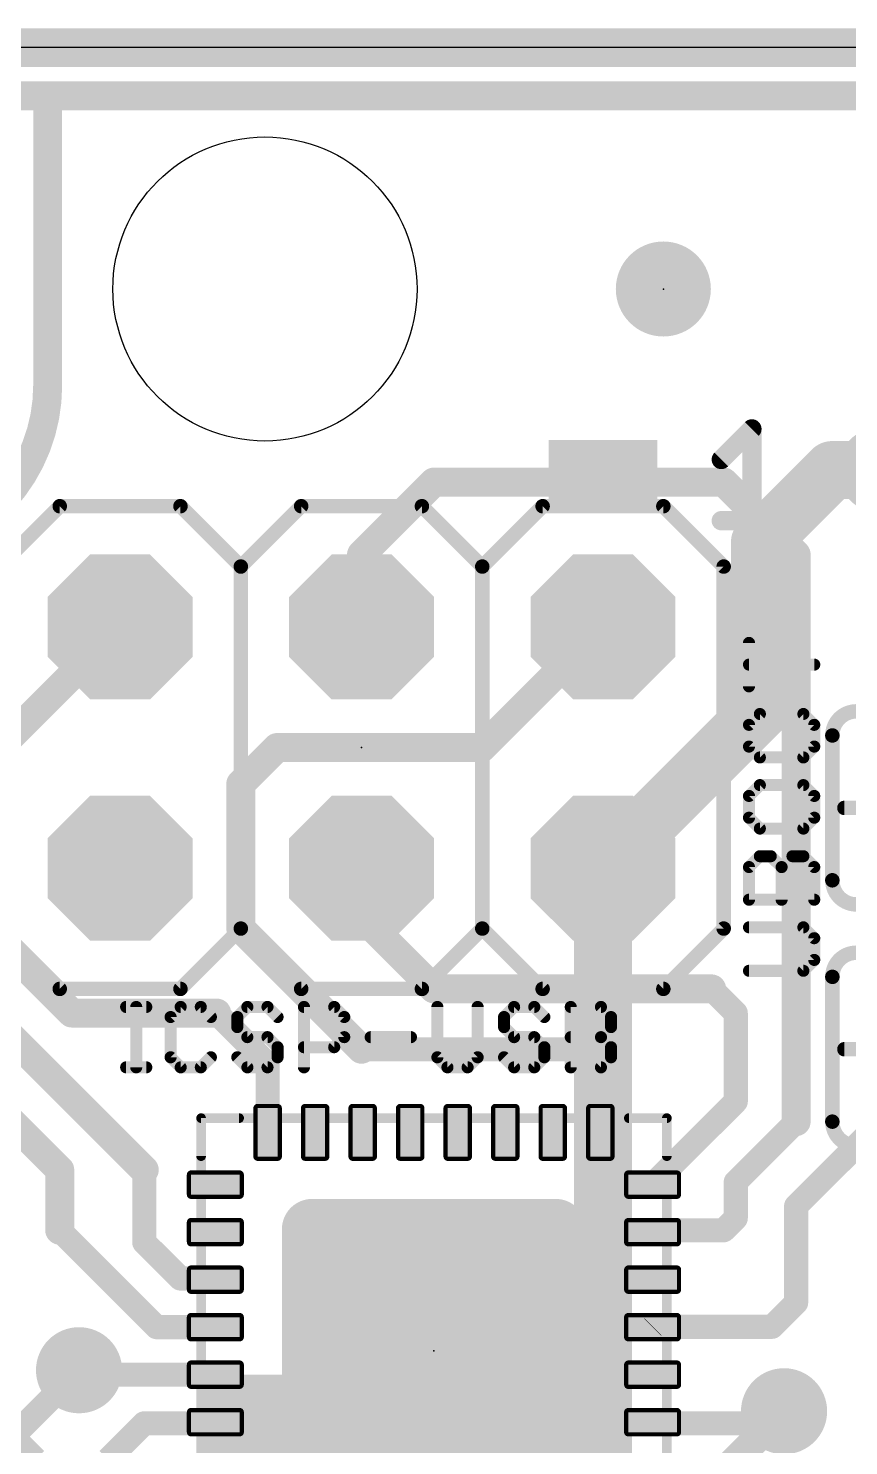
# Model space of a CAD drawing. Extents: x -0.08 to 2.71, y -0.01 to 2.11.
# Drawn here: x 0.502 to 0.842, y 1.521 to 2.108 of the extents above; entities that cross this region are included whole.
import ezdxf

# ---------------------------------------------------------------- set-up
doc = ezdxf.new("R2010")
doc.units = 0
for name, color, linetype in [('1', 14, 'CONTINUOUS'), ('16', 174, 'CONTINUOUS'), ('17', 94, 'CONTINUOUS'), ('18', 94, 'CONTINUOUS'), ('20', 178, 'CONTINUOUS'), ('21', 251, 'CONTINUOUS'), ('22', 2, 'CONTINUOUS'), ('23', 178, 'CONTINUOUS'), ('51', 54, 'CONTINUOUS')]:
    doc.layers.add(name, color=color, linetype=linetype)

# ---------------------------------------------------------------- blocks, each defined once
blk = doc.blocks.new('RECT')
blk.add_solid([(-0.5, -0.5), (0.5, -0.5), (-0.5, 0.5), (0.5, 0.5)])
blk = doc.blocks.new('RECT96000X48000R30')
at = {"const_width": 0.001772}
blk.add_lwpolyline([(0.010925, -0.004134), (0.010925, 0.004134, 0.414214), (0.010039, 0.00502), (-0.010039, 0.00502, 0.414214), (-0.010925, 0.004134), (-0.010925, -0.004134, 0.414214), (-0.010039, -0.00502), (0.010039, -0.00502, 0.414214)], format="xyb", close=True, dxfattribs=at)
blk.add_solid([(-0.010482, -0.004577), (0.010482, -0.004577), (-0.010482, 0.004577), (0.010482, 0.004577)])
blk = doc.blocks.new('RECT512000X512000R20')
at = {"const_width": 0.012598}
blk.add_lwpolyline([(0.056693, -0.050394), (0.056693, 0.050394, 0.414214), (0.050394, 0.056693), (-0.050394, 0.056693, 0.414214), (-0.056693, 0.050394), (-0.056693, -0.050394, 0.414214), (-0.050394, -0.056693), (0.050394, -0.056693, 0.414214)], format="xyb", close=True, dxfattribs=at)
blk.add_solid([(-0.051394, -0.051394), (0.051394, -0.051394), (-0.051394, 0.051394), (0.051394, 0.051394)])
blk = doc.blocks.new('OCTAGONP')
at = {"const_width": 0.5}
blk.add_lwpolyline([(-0.25, -0.103553), (-0.25, 0.103553), (-0.103553, 0.25), (0.103553, 0.25), (0.25, 0.103553), (0.25, -0.103553), (0.103553, -0.25), (-0.103553, -0.25), (-0.25, -0.103553), (-0.25, 0.103553)], dxfattribs=at)
blk = doc.blocks.new('PIE')
at = {"const_width": 0.5}
blk.add_lwpolyline([(0, -0.25, 1), (0, 0.25, 1), (0, -0.25)], format="xyb", dxfattribs=at)
blk = doc.blocks.new('ROUNDV')
at = {"const_width": 0.5}
blk.add_lwpolyline([(0, -0.25, 1), (0, 0.25, 1), (0, -0.25)], format="xyb", dxfattribs=at)

msp = doc.modelspace()

# ---------------------------------------------------------------- linework, layer by layer
at = {"layer": '1'}
for points, const_width in [([(0.1, 2.1), (2.5, 2.1)], 0.016), ([(0.67, 1.92), (0.64, 1.89)], 0.012), ([(0.79, 1.92), (0.67, 1.92)], 0.012), ([(0.82, 1.89), (0.79, 1.92)], 0.012), ([(0.64, 1.89), (0.64, 1.86)], 0.012), ([(0.82, 1.655), (0.82, 1.89)], 0.012), ([(0.54, 1.86), (0.49, 1.81)], 0.012), ([(0.69, 1.81), (0.74, 1.86)], 0.012), ([(0.59, 1.795), (0.605, 1.81)], 0.012), ([(0.605, 1.81), (0.69, 1.81)], 0.012), ([(0.59, 1.795), (0.59, 1.735)], 0.012), ([(0.55, 1.635), (0.428465, 1.756535)], 0.012), ([(0.64, 1.74), (0.64, 1.76)], 0.012), ([(0.67, 1.71), (0.64, 1.74)], 0.012), ([(0.59, 1.735), (0.64, 1.685)], 0.012), ([(0.49, 1.73), (0.52, 1.7)], 0.012), ([(0.785, 1.71), (0.67, 1.71)], 0.012), ([(0.795, 1.7), (0.785, 1.71)], 0.01), ([(0.52, 1.7), (0.58, 1.7)], 0.012), ([(0.58, 1.7), (0.601102, 1.678898)], 0.01), ([(0.795, 1.663346), (0.795, 1.7)], 0.01), ([(0.47, 1.68), (0.515, 1.635)], 0.012), ([(0.64, 1.685), (0.73, 1.685)], 0.01), ([(0.73, 1.685), (0.74, 1.675)], 0.01), ([(0.601102, 1.678898), (0.601102, 1.650551)], 0.01), ([(0.74, 1.675), (0.74, 1.651654)], 0.01), ([(0.82, 1.62), (0.87, 1.67)], 0.01), ([(0.760551, 1.628898), (0.795, 1.663346)], 0.01), ([(0.74, 1.651654), (0.738898, 1.650551)], 0.01), ([(0.795, 1.63), (0.82, 1.655)], 0.01), ([(0.515, 1.635), (0.515, 1.61)], 0.012), ([(0.55, 1.605), (0.55, 1.635)], 0.01), ([(0.795, 1.615), (0.795, 1.63)], 0.01), ([(0.82, 1.58), (0.82, 1.62)], 0.01), ([(0.515, 1.61), (0.555157, 1.569843)], 0.01), ([(0.760551, 1.609213), (0.761339, 1.61)], 0.01), ([(0.761339, 1.61), (0.79, 1.61)], 0.01), ([(0.79, 1.61), (0.795, 1.615)], 0.01), ([(0.565, 1.59), (0.55, 1.605)], 0.01), ([(0.578976, 1.59), (0.565, 1.59)], 0.01), ([(0.579449, 1.589528), (0.578976, 1.59)], 0.01), ([(0.81, 1.57), (0.82, 1.58)], 0.01), ([(0.555157, 1.569843), (0.579449, 1.569843)], 0.01), ([(0.760551, 1.569843), (0.760709, 1.57)], 0.01), ([(0.760709, 1.57), (0.81, 1.57)], 0.01), ([(0.64, 1.469921), (0.64, 1.56)], 0.01), ([(0.64, 1.56), (0.67, 1.56)], 0.01), ([(0.523, 1.552), (0.525843, 1.550157)], 0.01), ([(0.525843, 1.550157), (0.579449, 1.550157)], 0.01), ([(0.815, 1.535), (0.81, 1.53)], 0.01), ([(0.49, 1.53), (0.505, 1.515)], 0.01), ([(0.535, 1.515), (0.55, 1.53)], 0.01), ([(0.55, 1.53), (0.578976, 1.53)], 0.01), ([(0.578976, 1.53), (0.579449, 1.530472)], 0.01), ([(0.761024, 1.53), (0.760551, 1.530472)], 0.01), ([(0.81, 1.53), (0.761024, 1.53)], 0.01)]:
    msp.add_lwpolyline(points, dxfattribs=dict(at, const_width=const_width))
for points, const_width in [([(0.67, 1.923, 1), (0.67, 1.917)], 0.006), ([(0.672121, 1.917879, 1), (0.667879, 1.922121)], 0.006), ([(0.792121, 1.922121, 1), (0.787879, 1.917879)], 0.006), ([(0.79, 1.917, 1), (0.79, 1.923)], 0.006), ([(0.643, 1.89, 1), (0.637, 1.89)], 0.006), ([(0.637879, 1.892121, 1), (0.642121, 1.887879)], 0.006), ([(0.823, 1.89, 1), (0.817, 1.89)], 0.006), ([(0.817879, 1.887879, 1), (0.822121, 1.892121)], 0.006), ([(0.542121, 1.857879, 1), (0.537879, 1.862121)], 0.006), ([(0.637, 1.86, 1), (0.643, 1.86)], 0.006), ([(0.742121, 1.857879, 1), (0.737879, 1.862121)], 0.006), ([(0.605, 1.813, 1), (0.605, 1.807)], 0.006), ([(0.607121, 1.807879, 1), (0.602879, 1.812121)], 0.006), ([(0.687879, 1.812121, 1), (0.692121, 1.807879)], 0.006), ([(0.69, 1.807, 1), (0.69, 1.813)], 0.006), ([(0.593, 1.795, 1), (0.587, 1.795)], 0.006), ([(0.587879, 1.797121, 1), (0.592121, 1.792879)], 0.006), ([(0.643, 1.76, 1), (0.637, 1.76)], 0.006), ([(0.642121, 1.742121, 1), (0.637879, 1.737879)], 0.006), ([(0.592121, 1.737121, 1), (0.587879, 1.732879)], 0.006), ([(0.637, 1.74, 1), (0.643, 1.74)], 0.006), ([(0.587, 1.735, 1), (0.593, 1.735)], 0.006), ([(0.67, 1.713, 1), (0.67, 1.707)], 0.006), ([(0.667879, 1.707879, 1), (0.672121, 1.712121)], 0.006), ([(0.786768, 1.711768, 1), (0.783232, 1.708232)], 0.005), ([(0.785, 1.707, 1), (0.785, 1.713)], 0.006), ([(0.52, 1.703, 1), (0.52, 1.697)], 0.006), ([(0.517879, 1.697879, 1), (0.522121, 1.702121)], 0.006), ([(0.581768, 1.701768, 1), (0.578232, 1.698232)], 0.005), ([(0.58, 1.697, 1), (0.58, 1.703)], 0.006), ([(0.7975, 1.7, 1), (0.7925, 1.7)], 0.005), ([(0.793232, 1.698232, 1), (0.796768, 1.701768)], 0.005), ([(0.637879, 1.682879, 1), (0.642121, 1.687121)], 0.006), ([(0.64, 1.6875, 1), (0.64, 1.6825)], 0.005), ([(0.731768, 1.686768, 1), (0.728232, 1.683232)], 0.005), ([(0.73, 1.6825, 1), (0.73, 1.6875)], 0.005), ([(0.603602, 1.678898, 1), (0.598602, 1.678898)], 0.005), ([(0.599335, 1.67713, 1), (0.60287, 1.680665)], 0.005), ([(0.7425, 1.675, 1), (0.7375, 1.675)], 0.005), ([(0.738232, 1.673232, 1), (0.741768, 1.676768)], 0.005), ([(0.796768, 1.661579, 1), (0.793232, 1.665114)], 0.005), ([(0.7925, 1.663346, 1), (0.7975, 1.663346)], 0.005), ([(0.741768, 1.649886, 1), (0.738232, 1.653421)], 0.005), ([(0.817, 1.655, 1), (0.823, 1.655)], 0.006), ([(0.821768, 1.653232, 1), (0.818232, 1.656768)], 0.005), ([(0.598602, 1.650551, 1), (0.603602, 1.650551)], 0.005), ([(0.73713, 1.652319, 1), (0.740665, 1.648783)], 0.005), ([(0.7375, 1.651654, 1), (0.7425, 1.651654)], 0.005), ([(0.518, 1.635, 1), (0.512, 1.635)], 0.006), ([(0.512879, 1.632879, 1), (0.517121, 1.637121)], 0.006), ([(0.547879, 1.632879, 1), (0.552121, 1.637121)], 0.006), ([(0.5525, 1.635, 1), (0.5475, 1.635)], 0.005), ([(0.758783, 1.630665, 1), (0.762319, 1.62713)], 0.005), ([(0.7975, 1.63, 1), (0.7925, 1.63)], 0.005), ([(0.793232, 1.631768, 1), (0.796768, 1.628232)], 0.005), ([(0.8225, 1.62, 1), (0.8175, 1.62)], 0.005), ([(0.818232, 1.621768, 1), (0.821768, 1.618232)], 0.005), ([(0.516768, 1.611768, 1), (0.513232, 1.608232)], 0.005), ([(0.761339, 1.6125, 1), (0.761339, 1.6075)], 0.005), ([(0.763106, 1.608232, 1), (0.759571, 1.611768)], 0.005), ([(0.79, 1.6075, 1), (0.79, 1.6125)], 0.005), ([(0.7925, 1.615, 1), (0.7975, 1.615)], 0.005), ([(0.796768, 1.613232, 1), (0.793232, 1.616768)], 0.005), ([(0.512, 1.61, 1), (0.518, 1.61)], 0.006), ([(0.551768, 1.606768, 1), (0.548232, 1.603232)], 0.005), ([(0.758783, 1.61098, 1), (0.762319, 1.607445)], 0.005), ([(0.788232, 1.611768, 1), (0.791768, 1.608232)], 0.005), ([(0.5475, 1.605, 1), (0.5525, 1.605)], 0.005), ([(0.565, 1.5925, 1), (0.565, 1.5875)], 0.005), ([(0.563232, 1.588232, 1), (0.566768, 1.591768)], 0.005), ([(0.580744, 1.591768, 1), (0.577209, 1.588232)], 0.005), ([(0.577681, 1.58776, 1), (0.581217, 1.591295)], 0.005), ([(0.578976, 1.5875, 1), (0.578976, 1.5925)], 0.005), ([(0.8175, 1.58, 1), (0.8225, 1.58)], 0.005), ([(0.821768, 1.578232, 1), (0.818232, 1.581768)], 0.005), ([(0.555157, 1.572343, 1), (0.555157, 1.567343)], 0.005), ([(0.55339, 1.568075, 1), (0.556925, 1.57161)], 0.005), ([(0.579449, 1.567343, 1), (0.579449, 1.572343)], 0.005), ([(0.758783, 1.57161, 1), (0.762319, 1.568075)], 0.005), ([(0.760709, 1.5725, 1), (0.760709, 1.5675)], 0.005), ([(0.762476, 1.568232, 1), (0.758941, 1.571768)], 0.005), ([(0.808232, 1.571768, 1), (0.811768, 1.568232)], 0.005), ([(0.81, 1.5675, 1), (0.81, 1.5725)], 0.005), ([(0.6425, 1.56, 1), (0.6375, 1.56)], 0.005), ([(0.64, 1.5625, 1), (0.64, 1.5575)], 0.005), ([(0.67, 1.5575, 1), (0.67, 1.5625)], 0.005), ([(0.52436, 1.554098, 1), (0.52164, 1.549902)], 0.005), ([(0.525843, 1.552657, 1), (0.525843, 1.547657)], 0.005), ([(0.524483, 1.54806, 1), (0.527202, 1.552255)], 0.005), ([(0.579449, 1.547657, 1), (0.579449, 1.552657)], 0.005), ([(0.816768, 1.533232, 1), (0.813232, 1.536768)], 0.005), ([(0.55, 1.5325, 1), (0.55, 1.5275)], 0.005), ([(0.551768, 1.528232, 1), (0.548232, 1.531768)], 0.005), ([(0.577209, 1.531768, 1), (0.580744, 1.528232)], 0.005), ([(0.581217, 1.528705, 1), (0.577681, 1.53224)], 0.005), ([(0.578976, 1.5275, 1), (0.578976, 1.5325)], 0.005), ([(0.762319, 1.53224, 1), (0.758783, 1.528705)], 0.005), ([(0.761024, 1.5325, 1), (0.761024, 1.5275)], 0.005), ([(0.759256, 1.528232, 1), (0.762791, 1.531768)], 0.005), ([(0.808232, 1.531768, 1), (0.811768, 1.528232)], 0.005), ([(0.81, 1.5275, 1), (0.81, 1.5325)], 0.005)]:
    msp.add_lwpolyline(points, format="xyb", dxfattribs=dict(at, const_width=const_width))
at = {"layer": '16'}
for points, const_width in [([(0.1, 2.1), (2.5, 2.1)], 0.016), ([(0.805, 1.895), (0.835, 1.925)], 0.024), ([(0.835, 1.925), (0.855, 1.925)], 0.024), ([(0.805, 1.825), (0.805, 1.895)], 0.024), ([(0.49, 1.81), (0.54, 1.86)], 0.012), ([(0.74, 1.76), (0.805, 1.825)], 0.024), ([(0.74, 1.465), (0.74, 1.76)], 0.024), ([(0.495, 1.524), (0.523, 1.552)], 0.01), ([(0.78, 1.5), (0.815, 1.535)], 0.012)]:
    msp.add_lwpolyline(points, dxfattribs=dict(at, const_width=const_width))
for points, const_width in [([(0.835, 1.931, 1), (0.835, 1.919)], 0.012), ([(0.839243, 1.920757, 1), (0.830757, 1.929243)], 0.012), ([(0.800757, 1.899243, 1), (0.809243, 1.890757)], 0.012), ([(0.811, 1.895, 1), (0.799, 1.895)], 0.012), ([(0.542121, 1.857879, 1), (0.537879, 1.862121)], 0.006), ([(0.809243, 1.820757, 1), (0.800757, 1.829243)], 0.012), ([(0.799, 1.825, 1), (0.811, 1.825)], 0.012), ([(0.735757, 1.764243, 1), (0.744243, 1.755757)], 0.012), ([(0.746, 1.76, 1), (0.734, 1.76)], 0.012), ([(0.524768, 1.550232, 1), (0.521232, 1.553768)], 0.005), ([(0.817121, 1.532879, 1), (0.812879, 1.537121)], 0.006)]:
    msp.add_lwpolyline(points, format="xyb", dxfattribs=dict(at, const_width=const_width))
at = {"layer": '20'}
msp.add_line((2.5, 2.1), (0.1, 2.1), dxfattribs=at)
msp.add_circle((0.6, 2), 0.062992, dxfattribs=at)
at = {"layer": '21'}
for points, const_width in [([(0.1, 2.08), (0.51, 2.08)], 0.012), ([(0.51, 2.08), (2.5, 2.08)], 0.012), ([(0.51, 1.96), (0.51, 2.08)], 0.012), ([(0.789, 1.929355), (0.801677, 1.942032)], 0.008), ([(0.801677, 1.942032), (0.801677, 1.904)], 0.008), ([(0.515, 1.91), (0.49, 1.885)], 0.006), ([(0.565, 1.91), (0.515, 1.91)], 0.006), ([(0.59, 1.885), (0.565, 1.91)], 0.006), ([(0.615, 1.91), (0.59, 1.885)], 0.006), ([(0.665, 1.91), (0.615, 1.91)], 0.006), ([(0.69, 1.885), (0.665, 1.91)], 0.006), ([(0.715, 1.91), (0.69, 1.885)], 0.006), ([(0.765, 1.91), (0.715, 1.91)], 0.006), ([(0.79, 1.885), (0.765, 1.91)], 0.006), ([(0.789, 1.904), (0.814355, 1.904)], 0.008), ([(0.59, 1.735), (0.59, 1.885)], 0.006), ([(0.69, 1.735), (0.69, 1.885)], 0.006), ([(0.79, 1.885), (0.79, 1.735)], 0.006), ([(0.800477, 1.835361), (0.800477, 1.853376)], 0.005), ([(0.8275, 1.844368), (0.800477, 1.844368)], 0.005), ([(0.804981, 1.823911), (0.800477, 1.819407)], 0.005), ([(0.822996, 1.823911), (0.804981, 1.823911)], 0.005), ([(0.8275, 1.819407), (0.822996, 1.823911)], 0.005), ([(0.800477, 1.819407), (0.800477, 1.810399)], 0.005), ([(0.8275, 1.810399), (0.8275, 1.819407)], 0.005), ([(0.835, 1.755), (0.835, 1.815)], 0.006), ([(0.800477, 1.810399), (0.804981, 1.805896)], 0.005), ([(0.822996, 1.805896), (0.8275, 1.810399)], 0.005), ([(0.804981, 1.805896), (0.822996, 1.805896)], 0.005), ([(0.804981, 1.794446), (0.800477, 1.789942)], 0.005), ([(0.800477, 1.789942), (0.800477, 1.780934)], 0.005), ([(0.822996, 1.794446), (0.804981, 1.794446)], 0.005), ([(0.8275, 1.789942), (0.822996, 1.794446)], 0.005), ([(0.8275, 1.780934), (0.8275, 1.789942)], 0.005), ([(0.800477, 1.780934), (0.804981, 1.77643)], 0.005), ([(0.822996, 1.77643), (0.8275, 1.780934)], 0.005), ([(0.804981, 1.77643), (0.822996, 1.77643)], 0.005), ([(0.800477, 1.760477), (0.804981, 1.764981)], 0.005), ([(0.800477, 1.746965), (0.800477, 1.760477)], 0.005), ([(0.804981, 1.764981), (0.809485, 1.764981)], 0.005), ([(0.809485, 1.764981), (0.813989, 1.760477)], 0.005), ([(0.813989, 1.760477), (0.818492, 1.764981)], 0.005), ([(0.813989, 1.746965), (0.813989, 1.760477)], 0.005), ([(0.818492, 1.764981), (0.822996, 1.764981)], 0.005), ([(0.822996, 1.764981), (0.8275, 1.760477)], 0.005), ([(0.8275, 1.760477), (0.8275, 1.746965)], 0.005), ([(0.8275, 1.746965), (0.800477, 1.746965)], 0.005), ([(0.515, 1.71), (0.49, 1.735)], 0.006), ([(0.59, 1.735), (0.565, 1.71)], 0.006), ([(0.615, 1.71), (0.59, 1.735)], 0.006), ([(0.69, 1.735), (0.665, 1.71)], 0.006), ([(0.715, 1.71), (0.69, 1.735)], 0.006), ([(0.79, 1.735), (0.765, 1.71)], 0.006), ([(0.822996, 1.735515), (0.800477, 1.735515)], 0.005), ([(0.8275, 1.731011), (0.822996, 1.735515)], 0.005), ([(0.8275, 1.722004), (0.8275, 1.731011)], 0.005), ([(0.822996, 1.7175), (0.8275, 1.722004)], 0.005), ([(0.800477, 1.7175), (0.822996, 1.7175)], 0.005), ([(0.835, 1.655), (0.835, 1.715)], 0.006), ([(0.565, 1.71), (0.515, 1.71)], 0.006), ([(0.665, 1.71), (0.615, 1.71)], 0.006), ([(0.765, 1.71), (0.715, 1.71)], 0.006), ([(0.5425, 1.702521), (0.55084, 1.702521)], 0.005), ([(0.54667, 1.6775), (0.54667, 1.702521)], 0.005), ([(0.565086, 1.702521), (0.560916, 1.698351)], 0.005), ([(0.573426, 1.702521), (0.565086, 1.702521)], 0.005), ([(0.577597, 1.698351), (0.573426, 1.702521)], 0.005), ([(0.592709, 1.702521), (0.588539, 1.698351)], 0.005), ([(0.60105, 1.702521), (0.592709, 1.702521)], 0.005), ([(0.60522, 1.698351), (0.60105, 1.702521)], 0.005), ([(0.616163, 1.6775), (0.616163, 1.702521)], 0.005), ([(0.616163, 1.702521), (0.628673, 1.702521)], 0.005), ([(0.628673, 1.702521), (0.632844, 1.698351)], 0.005), ([(0.67141, 1.702521), (0.67141, 1.68167)], 0.005), ([(0.688091, 1.68167), (0.688091, 1.702521)], 0.005), ([(0.703203, 1.702521), (0.699033, 1.698351)], 0.005), ([(0.711544, 1.702521), (0.703203, 1.702521)], 0.005), ([(0.715714, 1.698351), (0.711544, 1.702521)], 0.005), ([(0.726657, 1.6775), (0.726657, 1.702521)], 0.005), ([(0.726657, 1.702521), (0.739167, 1.702521)], 0.005), ([(0.739167, 1.702521), (0.743338, 1.698351)], 0.005), ([(0.560916, 1.698351), (0.560916, 1.68167)], 0.005), ([(0.588539, 1.698351), (0.588539, 1.694181)], 0.005), ([(0.632844, 1.698351), (0.632844, 1.690011)], 0.005), ([(0.699033, 1.698351), (0.699033, 1.694181)], 0.005), ([(0.743338, 1.698351), (0.743338, 1.694181)], 0.005), ([(0.588539, 1.694181), (0.592709, 1.690011)], 0.005), ([(0.592709, 1.690011), (0.60105, 1.690011)], 0.005), ([(0.60105, 1.690011), (0.60522, 1.68584)], 0.005), ([(0.632844, 1.690011), (0.628673, 1.68584)], 0.005), ([(0.643786, 1.690011), (0.660467, 1.690011)], 0.005), ([(0.699033, 1.694181), (0.703203, 1.690011)], 0.005), ([(0.703203, 1.690011), (0.711544, 1.690011)], 0.005), ([(0.711544, 1.690011), (0.715714, 1.68584)], 0.005), ([(0.726657, 1.690011), (0.739167, 1.690011)], 0.005), ([(0.743338, 1.694181), (0.739167, 1.690011)], 0.005), ([(0.739167, 1.690011), (0.743338, 1.68584)], 0.005), ([(0.60522, 1.68584), (0.60522, 1.68167)], 0.005), ([(0.628673, 1.68584), (0.616163, 1.68584)], 0.005), ([(0.715714, 1.68584), (0.715714, 1.68167)], 0.005), ([(0.743338, 1.68584), (0.743338, 1.68167)], 0.005), ([(0.5425, 1.6775), (0.55084, 1.6775)], 0.005), ([(0.560916, 1.68167), (0.565086, 1.6775)], 0.005), ([(0.565086, 1.6775), (0.573426, 1.6775)], 0.005), ([(0.573426, 1.6775), (0.577597, 1.68167)], 0.005), ([(0.592709, 1.6775), (0.588539, 1.68167)], 0.005), ([(0.60105, 1.6775), (0.592709, 1.6775)], 0.005), ([(0.60522, 1.68167), (0.60105, 1.6775)], 0.005), ([(0.67141, 1.68167), (0.67558, 1.6775)], 0.005), ([(0.67558, 1.6775), (0.68392, 1.6775)], 0.005), ([(0.68392, 1.6775), (0.688091, 1.68167)], 0.005), ([(0.703203, 1.6775), (0.699033, 1.68167)], 0.005), ([(0.711544, 1.6775), (0.703203, 1.6775)], 0.005), ([(0.715714, 1.68167), (0.711544, 1.6775)], 0.005), ([(0.739167, 1.6775), (0.726657, 1.6775)], 0.005), ([(0.743338, 1.68167), (0.739167, 1.6775)], 0.005), ([(0.573543, 1.640709), (0.573543, 1.656457)], 0.004), ([(0.573543, 1.656457), (0.589291, 1.656457)], 0.004), ([(0.750709, 1.656457), (0.766457, 1.656457)], 0.004), ([(0.766457, 1.656457), (0.766457, 1.640709)], 0.004)]:
    msp.add_lwpolyline(points, dxfattribs=dict(at, const_width=const_width))
for points, const_width in [([(0.51, 2.083, 1), (0.51, 2.077)], 0.006), ([(0.513, 2.08, 1), (0.507, 2.08)], 0.006), ([(0.51, 2.077, 1), (0.51, 2.083)], 0.006), ([(0.44, 1.89, 0.414214), (0.51, 1.96)], 0.012), ([(0.513, 1.96, 1), (0.507, 1.96)], 0.006), ([(0.507, 1.96, 1), (0.513, 1.96)], 0.006), ([(0.803677, 1.942032, 1), (0.799677, 1.942032)], 0.004), ([(0.803092, 1.940618, 1), (0.800263, 1.943447)], 0.004), ([(0.787586, 1.930769, 1), (0.790414, 1.927941)], 0.004), ([(0.515, 1.9115, 1), (0.515, 1.9085)], 0.003), ([(0.516061, 1.908939, 1), (0.513939, 1.911061)], 0.003), ([(0.566061, 1.911061, 1), (0.563939, 1.908939)], 0.003), ([(0.565, 1.9085, 1), (0.565, 1.9115)], 0.003), ([(0.615, 1.9115, 1), (0.615, 1.9085)], 0.003), ([(0.616061, 1.908939, 1), (0.613939, 1.911061)], 0.003), ([(0.666061, 1.911061, 1), (0.663939, 1.908939)], 0.003), ([(0.665, 1.9085, 1), (0.665, 1.9115)], 0.003), ([(0.715, 1.9115, 1), (0.715, 1.9085)], 0.003), ([(0.716061, 1.908939, 1), (0.713939, 1.911061)], 0.003), ([(0.766061, 1.911061, 1), (0.763939, 1.908939)], 0.003), ([(0.765, 1.9085, 1), (0.765, 1.9115)], 0.003), ([(0.789, 1.906, 1), (0.789, 1.902)], 0.004), ([(0.799677, 1.904, 1), (0.803677, 1.904)], 0.004), ([(0.814355, 1.902, 1), (0.814355, 1.906)], 0.004), ([(0.5915, 1.885, 1), (0.5885, 1.885)], 0.003), ([(0.588939, 1.886061, 1), (0.591061, 1.883939)], 0.003), ([(0.588939, 1.883939, 1), (0.591061, 1.886061)], 0.003), ([(0.6915, 1.885, 1), (0.6885, 1.885)], 0.003), ([(0.688939, 1.886061, 1), (0.691061, 1.883939)], 0.003), ([(0.688939, 1.883939, 1), (0.691061, 1.886061)], 0.003), ([(0.7915, 1.885, 1), (0.7885, 1.885)], 0.003), ([(0.788939, 1.883939, 1), (0.791061, 1.886061)], 0.003), ([(0.801727, 1.853376, 1), (0.799227, 1.853376)], 0.0025), ([(0.800477, 1.845618, 1), (0.800477, 1.843118)], 0.0025), ([(0.8275, 1.843118, 1), (0.8275, 1.845618)], 0.0025), ([(0.799227, 1.835361, 1), (0.801727, 1.835361)], 0.0025), ([(0.804981, 1.825161, 1), (0.804981, 1.822661)], 0.0025), ([(0.805865, 1.823027, 1), (0.804097, 1.824795)], 0.0025), ([(0.82388, 1.824795, 1), (0.822112, 1.823027)], 0.0025), ([(0.822996, 1.822661, 1), (0.822996, 1.825161)], 0.0025), ([(0.845, 1.825, 0.414214), (0.835, 1.815)], 0.006), ([(0.801727, 1.819407, 1), (0.799227, 1.819407)], 0.0025), ([(0.799593, 1.820291, 1), (0.801361, 1.818523)], 0.0025), ([(0.82875, 1.819407, 1), (0.82625, 1.819407)], 0.0025), ([(0.826616, 1.818523, 1), (0.828384, 1.820291)], 0.0025), ([(0.8365, 1.815, 1), (0.8335, 1.815)], 0.003), ([(0.8335, 1.815, 1), (0.8365, 1.815)], 0.003), ([(0.801361, 1.811283, 1), (0.799593, 1.809515)], 0.0025), ([(0.799227, 1.810399, 1), (0.801727, 1.810399)], 0.0025), ([(0.82625, 1.810399, 1), (0.82875, 1.810399)], 0.0025), ([(0.828384, 1.809515, 1), (0.826616, 1.811283)], 0.0025), ([(0.804981, 1.807146, 1), (0.804981, 1.804646)], 0.0025), ([(0.804097, 1.805012, 1), (0.805865, 1.806779)], 0.0025), ([(0.822112, 1.806779, 1), (0.82388, 1.805012)], 0.0025), ([(0.822996, 1.804646, 1), (0.822996, 1.807146)], 0.0025), ([(0.801727, 1.789942, 1), (0.799227, 1.789942)], 0.0025), ([(0.799593, 1.790826, 1), (0.801361, 1.789058)], 0.0025), ([(0.804981, 1.795696, 1), (0.804981, 1.793196)], 0.0025), ([(0.805865, 1.793562, 1), (0.804097, 1.79533)], 0.0025), ([(0.82388, 1.79533, 1), (0.822112, 1.793562)], 0.0025), ([(0.822996, 1.793196, 1), (0.822996, 1.795696)], 0.0025), ([(0.82875, 1.789942, 1), (0.82625, 1.789942)], 0.0025), ([(0.826616, 1.789058, 1), (0.828384, 1.790826)], 0.0025), ([(0.801361, 1.781818, 1), (0.799593, 1.78005)], 0.0025), ([(0.799227, 1.780934, 1), (0.801727, 1.780934)], 0.0025), ([(0.82625, 1.780934, 1), (0.82875, 1.780934)], 0.0025), ([(0.828384, 1.78005, 1), (0.826616, 1.781818)], 0.0025), ([(0.804981, 1.77768, 1), (0.804981, 1.77518)], 0.0025), ([(0.804097, 1.775546, 1), (0.805865, 1.777314)], 0.0025), ([(0.822112, 1.777314, 1), (0.82388, 1.775546)], 0.0025), ([(0.822996, 1.77518, 1), (0.822996, 1.77768)], 0.0025), ([(0.801727, 1.760477, 1), (0.799227, 1.760477)], 0.0025), ([(0.799593, 1.76136, 1), (0.801361, 1.759593)], 0.0025), ([(0.804981, 1.766231, 1), (0.804981, 1.763731)], 0.0025), ([(0.805865, 1.764097, 1), (0.804097, 1.765864)], 0.0025), ([(0.810369, 1.765864, 1), (0.808601, 1.764097)], 0.0025), ([(0.809485, 1.763731, 1), (0.809485, 1.766231)], 0.0025), ([(0.815239, 1.760477, 1), (0.812739, 1.760477)], 0.0025), ([(0.813105, 1.76136, 1), (0.814872, 1.759593)], 0.0025), ([(0.813105, 1.759593, 1), (0.814872, 1.761361)], 0.0025), ([(0.818492, 1.766231, 1), (0.818492, 1.763731)], 0.0025), ([(0.819376, 1.764097, 1), (0.817608, 1.765864)], 0.0025), ([(0.82388, 1.765864, 1), (0.822112, 1.764097)], 0.0025), ([(0.822996, 1.763731, 1), (0.822996, 1.766231)], 0.0025), ([(0.82875, 1.760477, 1), (0.82625, 1.760477)], 0.0025), ([(0.826616, 1.759593, 1), (0.828384, 1.76136)], 0.0025), ([(0.835, 1.755, 0.414214), (0.845, 1.745)], 0.006), ([(0.8365, 1.755, 1), (0.8335, 1.755)], 0.003), ([(0.8335, 1.755, 1), (0.8365, 1.755)], 0.003), ([(0.800477, 1.748215, 1), (0.800477, 1.745715)], 0.0025), ([(0.799227, 1.746965, 1), (0.801727, 1.746965)], 0.0025), ([(0.812739, 1.746965, 1), (0.815239, 1.746965)], 0.0025), ([(0.82625, 1.746965, 1), (0.82875, 1.746965)], 0.0025), ([(0.8275, 1.745715, 1), (0.8275, 1.748215)], 0.0025), ([(0.591061, 1.736061, 1), (0.588939, 1.733939)], 0.003), ([(0.5885, 1.735, 1), (0.5915, 1.735)], 0.003), ([(0.591061, 1.733939, 1), (0.588939, 1.736061)], 0.003), ([(0.691061, 1.736061, 1), (0.688939, 1.733939)], 0.003), ([(0.6885, 1.735, 1), (0.6915, 1.735)], 0.003), ([(0.691061, 1.733939, 1), (0.688939, 1.736061)], 0.003), ([(0.7885, 1.735, 1), (0.7915, 1.735)], 0.003), ([(0.791061, 1.733939, 1), (0.788939, 1.736061)], 0.003), ([(0.800477, 1.736765, 1), (0.800477, 1.734265)], 0.0025), ([(0.82388, 1.736399, 1), (0.822112, 1.734632)], 0.0025), ([(0.822996, 1.734265, 1), (0.822996, 1.736765)], 0.0025), ([(0.82875, 1.731011, 1), (0.82625, 1.731011)], 0.0025), ([(0.826616, 1.730128, 1), (0.828384, 1.731895)], 0.0025), ([(0.845, 1.725, 0.414214), (0.835, 1.715)], 0.006), ([(0.82625, 1.722004, 1), (0.82875, 1.722004)], 0.0025), ([(0.828384, 1.72112, 1), (0.826616, 1.722888)], 0.0025), ([(0.800477, 1.71875, 1), (0.800477, 1.71625)], 0.0025), ([(0.822112, 1.718384, 1), (0.82388, 1.716616)], 0.0025), ([(0.822996, 1.71625, 1), (0.822996, 1.71875)], 0.0025), ([(0.8365, 1.715, 1), (0.8335, 1.715)], 0.003), ([(0.8335, 1.715, 1), (0.8365, 1.715)], 0.003), ([(0.515, 1.7115, 1), (0.515, 1.7085)], 0.003), ([(0.513939, 1.708939, 1), (0.516061, 1.711061)], 0.003), ([(0.563939, 1.711061, 1), (0.566061, 1.708939)], 0.003), ([(0.565, 1.7085, 1), (0.565, 1.7115)], 0.003), ([(0.615, 1.7115, 1), (0.615, 1.7085)], 0.003), ([(0.613939, 1.708939, 1), (0.616061, 1.711061)], 0.003), ([(0.663939, 1.711061, 1), (0.666061, 1.708939)], 0.003), ([(0.665, 1.7085, 1), (0.665, 1.7115)], 0.003), ([(0.715, 1.7115, 1), (0.715, 1.7085)], 0.003), ([(0.713939, 1.708939, 1), (0.716061, 1.711061)], 0.003), ([(0.763939, 1.711061, 1), (0.766061, 1.708939)], 0.003), ([(0.765, 1.7085, 1), (0.765, 1.7115)], 0.003), ([(0.5425, 1.703771, 1), (0.5425, 1.701271)], 0.0025), ([(0.54792, 1.702521, 1), (0.54542, 1.702521)], 0.0025), ([(0.55084, 1.701271, 1), (0.55084, 1.703771)], 0.0025), ([(0.565086, 1.703771, 1), (0.565086, 1.701271)], 0.0025), ([(0.56597, 1.701637, 1), (0.564202, 1.703405)], 0.0025), ([(0.57431, 1.703405, 1), (0.572542, 1.701637)], 0.0025), ([(0.573426, 1.701271, 1), (0.573426, 1.703771)], 0.0025), ([(0.592709, 1.703771, 1), (0.592709, 1.701271)], 0.0025), ([(0.593593, 1.701637, 1), (0.591826, 1.703405)], 0.0025), ([(0.601934, 1.703405, 1), (0.600166, 1.701637)], 0.0025), ([(0.60105, 1.701271, 1), (0.60105, 1.703771)], 0.0025), ([(0.617413, 1.702521, 1), (0.614913, 1.702521)], 0.0025), ([(0.616163, 1.703771, 1), (0.616163, 1.701271)], 0.0025), ([(0.629557, 1.703405, 1), (0.627789, 1.701637)], 0.0025), ([(0.628673, 1.701271, 1), (0.628673, 1.703771)], 0.0025), ([(0.67266, 1.702521, 1), (0.67016, 1.702521)], 0.0025), ([(0.689341, 1.702521, 1), (0.686841, 1.702521)], 0.0025), ([(0.703203, 1.703771, 1), (0.703203, 1.701271)], 0.0025), ([(0.704087, 1.701637, 1), (0.70232, 1.703405)], 0.0025), ([(0.712428, 1.703405, 1), (0.71066, 1.701637)], 0.0025), ([(0.711544, 1.701271, 1), (0.711544, 1.703771)], 0.0025), ([(0.727907, 1.702521, 1), (0.725407, 1.702521)], 0.0025), ([(0.726657, 1.703771, 1), (0.726657, 1.701271)], 0.0025), ([(0.740051, 1.703405, 1), (0.738284, 1.701637)], 0.0025), ([(0.739167, 1.701271, 1), (0.739167, 1.703771)], 0.0025), ([(0.562166, 1.698351, 1), (0.559666, 1.698351)], 0.0025), ([(0.560032, 1.699235, 1), (0.5618, 1.697467)], 0.0025), ([(0.576713, 1.697467, 1), (0.57848, 1.699235)], 0.0025), ([(0.589789, 1.698351, 1), (0.587289, 1.698351)], 0.0025), ([(0.587655, 1.699235, 1), (0.589423, 1.697467)], 0.0025), ([(0.604336, 1.697467, 1), (0.606104, 1.699235)], 0.0025), ([(0.634094, 1.698351, 1), (0.631594, 1.698351)], 0.0025), ([(0.63196, 1.697467, 1), (0.633727, 1.699235)], 0.0025), ([(0.700283, 1.698351, 1), (0.697783, 1.698351)], 0.0025), ([(0.698149, 1.699235, 1), (0.699917, 1.697467)], 0.0025), ([(0.71483, 1.697467, 1), (0.716598, 1.699235)], 0.0025), ([(0.744588, 1.698351, 1), (0.742088, 1.698351)], 0.0025), ([(0.742454, 1.697467, 1), (0.744222, 1.699235)], 0.0025), ([(0.589423, 1.695065, 1), (0.587655, 1.693297)], 0.0025), ([(0.587289, 1.694181, 1), (0.589789, 1.694181)], 0.0025), ([(0.592709, 1.691261, 1), (0.592709, 1.688761)], 0.0025), ([(0.591826, 1.689127, 1), (0.593593, 1.690894)], 0.0025), ([(0.601934, 1.690894, 1), (0.600166, 1.689127)], 0.0025), ([(0.60105, 1.688761, 1), (0.60105, 1.691261)], 0.0025), ([(0.633727, 1.689127, 1), (0.63196, 1.690894)], 0.0025), ([(0.643786, 1.691261, 1), (0.643786, 1.688761)], 0.0025), ([(0.660467, 1.688761, 1), (0.660467, 1.691261)], 0.0025), ([(0.699917, 1.695065, 1), (0.698149, 1.693297)], 0.0025), ([(0.697783, 1.694181, 1), (0.700283, 1.694181)], 0.0025), ([(0.703203, 1.691261, 1), (0.703203, 1.688761)], 0.0025), ([(0.70232, 1.689127, 1), (0.704087, 1.690894)], 0.0025), ([(0.712428, 1.690894, 1), (0.71066, 1.689127)], 0.0025), ([(0.711544, 1.688761, 1), (0.711544, 1.691261)], 0.0025), ([(0.726657, 1.691261, 1), (0.726657, 1.688761)], 0.0025), ([(0.740051, 1.690894, 1), (0.738284, 1.689127)], 0.0025), ([(0.738284, 1.690894, 1), (0.740051, 1.689127)], 0.0025), ([(0.739167, 1.688761, 1), (0.739167, 1.691261)], 0.0025), ([(0.742088, 1.694181, 1), (0.744588, 1.694181)], 0.0025), ([(0.744222, 1.693297, 1), (0.742454, 1.695065)], 0.0025), ([(0.60647, 1.68584, 1), (0.60397, 1.68584)], 0.0025), ([(0.604336, 1.684957, 1), (0.606104, 1.686724)], 0.0025), ([(0.616163, 1.68709, 1), (0.616163, 1.68459)], 0.0025), ([(0.627789, 1.686724, 1), (0.629557, 1.684957)], 0.0025), ([(0.628673, 1.68459, 1), (0.628673, 1.68709)], 0.0025), ([(0.631594, 1.690011, 1), (0.634094, 1.690011)], 0.0025), ([(0.716964, 1.68584, 1), (0.714464, 1.68584)], 0.0025), ([(0.71483, 1.684957, 1), (0.716598, 1.686724)], 0.0025), ([(0.744588, 1.68584, 1), (0.742088, 1.68584)], 0.0025), ([(0.742454, 1.684957, 1), (0.744222, 1.686724)], 0.0025), ([(0.5425, 1.67875, 1), (0.5425, 1.67625)], 0.0025), ([(0.55084, 1.67625, 1), (0.55084, 1.67875)], 0.0025), ([(0.5618, 1.682554, 1), (0.560032, 1.680786)], 0.0025), ([(0.559666, 1.68167, 1), (0.562166, 1.68167)], 0.0025), ([(0.565086, 1.67875, 1), (0.565086, 1.67625)], 0.0025), ([(0.564202, 1.676616, 1), (0.56597, 1.678384)], 0.0025), ([(0.572542, 1.678384, 1), (0.57431, 1.676616)], 0.0025), ([(0.573426, 1.67625, 1), (0.573426, 1.67875)], 0.0025), ([(0.57848, 1.680786, 1), (0.576713, 1.682554)], 0.0025), ([(0.589423, 1.682554, 1), (0.587655, 1.680786)], 0.0025), ([(0.592709, 1.67875, 1), (0.592709, 1.67625)], 0.0025), ([(0.591826, 1.676616, 1), (0.593593, 1.678384)], 0.0025), ([(0.600166, 1.678384, 1), (0.601934, 1.676616)], 0.0025), ([(0.60105, 1.67625, 1), (0.60105, 1.67875)], 0.0025), ([(0.60397, 1.68167, 1), (0.60647, 1.68167)], 0.0025), ([(0.606104, 1.680786, 1), (0.604336, 1.682554)], 0.0025), ([(0.672294, 1.682554, 1), (0.670526, 1.680786)], 0.0025), ([(0.67016, 1.68167, 1), (0.67266, 1.68167)], 0.0025), ([(0.67558, 1.67875, 1), (0.67558, 1.67625)], 0.0025), ([(0.674696, 1.676616, 1), (0.676464, 1.678384)], 0.0025), ([(0.683037, 1.678384, 1), (0.684804, 1.676616)], 0.0025), ([(0.68392, 1.67625, 1), (0.68392, 1.67875)], 0.0025), ([(0.686841, 1.68167, 1), (0.689341, 1.68167)], 0.0025), ([(0.688975, 1.680786, 1), (0.687207, 1.682554)], 0.0025), ([(0.699917, 1.682554, 1), (0.698149, 1.680786)], 0.0025), ([(0.703203, 1.67875, 1), (0.703203, 1.67625)], 0.0025), ([(0.70232, 1.676616, 1), (0.704087, 1.678384)], 0.0025), ([(0.71066, 1.678384, 1), (0.712428, 1.676616)], 0.0025), ([(0.711544, 1.67625, 1), (0.711544, 1.67875)], 0.0025), ([(0.714464, 1.68167, 1), (0.716964, 1.68167)], 0.0025), ([(0.716598, 1.680786, 1), (0.71483, 1.682554)], 0.0025), ([(0.726657, 1.67875, 1), (0.726657, 1.67625)], 0.0025), ([(0.738284, 1.678384, 1), (0.740051, 1.676616)], 0.0025), ([(0.739167, 1.67625, 1), (0.739167, 1.67875)], 0.0025), ([(0.742088, 1.68167, 1), (0.744588, 1.68167)], 0.0025), ([(0.744222, 1.680786, 1), (0.742454, 1.682554)], 0.0025), ([(0.54542, 1.6775, 1), (0.54792, 1.6775)], 0.0025), ([(0.614913, 1.6775, 1), (0.617413, 1.6775)], 0.0025), ([(0.725407, 1.6775, 1), (0.727907, 1.6775)], 0.0025), ([(0.574543, 1.656457, 1), (0.572543, 1.656457)], 0.002), ([(0.573543, 1.657457, 1), (0.573543, 1.655457)], 0.002), ([(0.589291, 1.655457, 1), (0.589291, 1.657457)], 0.002), ([(0.750709, 1.657457, 1), (0.750709, 1.655457)], 0.002), ([(0.767457, 1.656457, 1), (0.765457, 1.656457)], 0.002), ([(0.766457, 1.655457, 1), (0.766457, 1.657457)], 0.002), ([(0.835, 1.655, 0.414214), (0.845, 1.645)], 0.006), ([(0.8365, 1.655, 1), (0.8335, 1.655)], 0.003), ([(0.8335, 1.655, 1), (0.8365, 1.655)], 0.003), ([(0.572543, 1.640709, 1), (0.574543, 1.640709)], 0.002), ([(0.765457, 1.640709, 1), (0.767457, 1.640709)], 0.002)]:
    msp.add_lwpolyline(points, format="xyb", dxfattribs=dict(at, const_width=const_width))
at = {"layer": '22', "const_width": 0.012}
for points in [[(0.51, 2.08), (0.1, 2.08)], [(0.51, 1.96), (0.51, 2.08)]]:
    msp.add_lwpolyline(points, dxfattribs=at)
at = {"layer": '22'}
for points, const_width in [([(0.513, 2.08, 1), (0.507, 2.08)], 0.006), ([(0.51, 2.077, 1), (0.51, 2.083)], 0.006), ([(0.44, 1.89, 0.414214), (0.51, 1.96)], 0.012), ([(0.513, 1.96, 1), (0.507, 1.96)], 0.006), ([(0.507, 1.96, 1), (0.513, 1.96)], 0.006)]:
    msp.add_lwpolyline(points, format="xyb", dxfattribs=dict(at, const_width=const_width))
at = {"layer": '23'}
for p in [(0.765, 2), (0.64, 1.81), (0.67, 1.56)]:
    msp.add_point(p, dxfattribs=at)
at = {"layer": '51'}
for points, const_width in [([(0.86, 1.785), (0.84, 1.785)], 0.006), ([(0.86, 1.685), (0.84, 1.685)], 0.006), ([(0.573543, 1.463543), (0.573543, 1.656457)], 0.004), ([(0.573543, 1.656457), (0.766457, 1.656457)], 0.004), ([(0.766457, 1.656457), (0.766457, 1.463543)], 0.004)]:
    msp.add_lwpolyline(points, dxfattribs=dict(at, const_width=const_width))
for points, const_width in [([(0.84, 1.7865, 1), (0.84, 1.7835)], 0.003), ([(0.84, 1.6865, 1), (0.84, 1.6835)], 0.003), ([(0.574543, 1.656457, 1), (0.572543, 1.656457)], 0.002), ([(0.573543, 1.657457, 1), (0.573543, 1.655457)], 0.002), ([(0.767457, 1.656457, 1), (0.765457, 1.656457)], 0.002), ([(0.766457, 1.655457, 1), (0.766457, 1.657457)], 0.002)]:
    msp.add_lwpolyline(points, format="xyb", dxfattribs=dict(at, const_width=const_width))

# ---------------------------------------------------------------- block references
at = {"layer": '1', "xscale": 0.03937, "yscale": 0.03937}
msp.add_blockref('PIE', (0.765, 2), dxfattribs=at)
at = {"layer": '1'}
for name, p, rotation in [('RECT96000X48000R30', (0.601102, 1.650551), 270), ('RECT96000X48000R30', (0.620787, 1.650551), 270), ('RECT96000X48000R30', (0.640472, 1.650551), 270), ('RECT96000X48000R30', (0.660157, 1.650551), 270), ('RECT96000X48000R30', (0.679843, 1.650551), 270), ('RECT96000X48000R30', (0.699528, 1.650551), 270), ('RECT96000X48000R30', (0.719213, 1.650551), 270), ('RECT96000X48000R30', (0.738898, 1.650551), 270), ('RECT96000X48000R30', (0.760551, 1.628898), 180), ('RECT512000X512000R20', (0.67, 1.56), 90), ('RECT96000X48000R30', (0.760551, 1.609213), 180), ('RECT96000X48000R30', (0.760551, 1.589528), 180), ('RECT96000X48000R30', (0.760551, 1.569843), 180), ('RECT96000X48000R30', (0.760551, 1.550157), 180), ('RECT96000X48000R30', (0.760551, 1.530472), 180)]:
    msp.add_blockref(name, p, dxfattribs=dict(at, rotation=rotation))
for p in [(0.579449, 1.628898), (0.579449, 1.609213), (0.579449, 1.589528), (0.579449, 1.569843), (0.579449, 1.550157), (0.579449, 1.530472)]:
    msp.add_blockref('RECT96000X48000R30', p, dxfattribs=at)
at = {"layer": '17', "xscale": 0.06, "yscale": 0.06, "rotation": 180}
for p in [(0.54, 1.86), (0.54, 1.86), (0.64, 1.86), (0.64, 1.86), (0.74, 1.86), (0.74, 1.86), (0.54, 1.76), (0.54, 1.76), (0.64, 1.76), (0.64, 1.76), (0.74, 1.76), (0.74, 1.76)]:
    msp.add_blockref('OCTAGONP', p, dxfattribs=at)
at = {"layer": '18', "xscale": 0.035685, "yscale": 0.035685}
for p in [(0.855, 1.925), (0.855, 1.925), (0.523, 1.552), (0.523, 1.552), (0.815, 1.535), (0.815, 1.535)]:
    msp.add_blockref('ROUNDV', p, dxfattribs=at)
at = {"layer": '21', "xscale": 0.03, "yscale": 0.045, "rotation": 90}
msp.add_blockref('RECT', (0.74, 1.9225), dxfattribs=at)
at = {"layer": '51'}
for p, xscale, yscale, rotation in [((0.54, 1.86), 0.02, 0.02, 180), ((0.64, 1.86), 0.02, 0.02, 180), ((0.74, 1.86), 0.02, 0.02, 180), ((0.54, 1.76), 0.02, 0.02, 180), ((0.64, 1.76), 0.02, 0.02, 180), ((0.74, 1.76), 0.02, 0.02, 180), ((0.615866, 1.505866), 0.088583, 0.088583, 90)]:
    msp.add_blockref('RECT', p, dxfattribs=dict(at, xscale=xscale, yscale=yscale, rotation=rotation))

doc.saveas('drawing.dxf')
